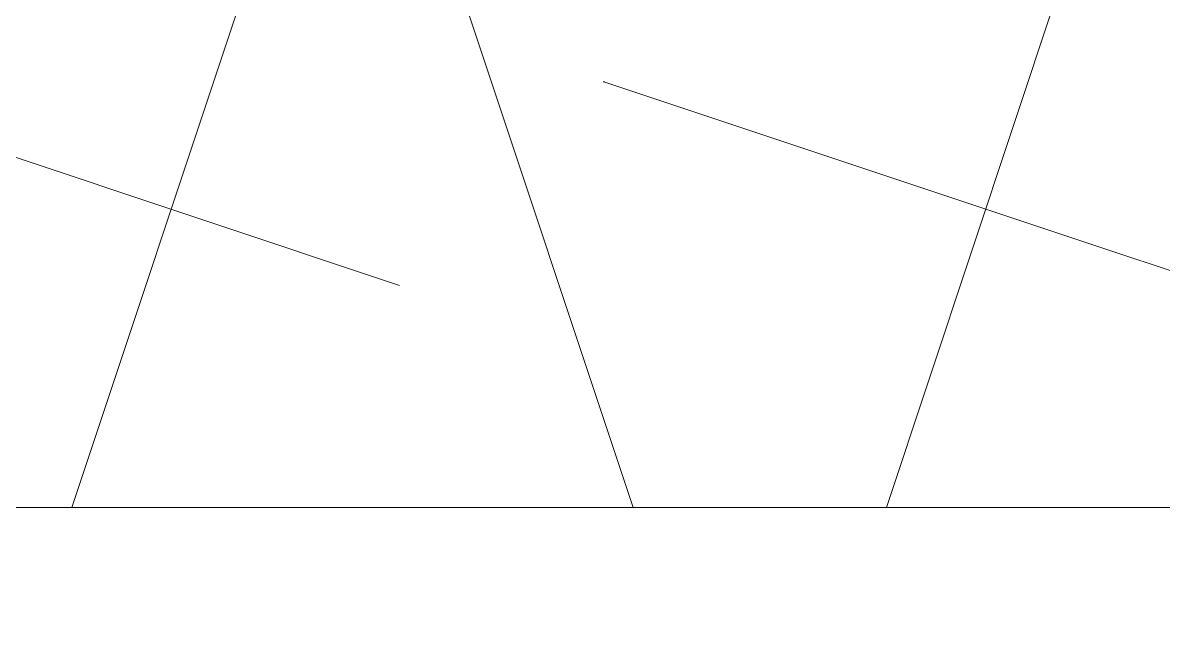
# Model space of a CAD drawing. Header units: inches. Extents: x -4169 to -1846, y 9706 to 12377.
# Drawn here: x -3276.174 to -3272.587, y 10451.676 to 10453.562 of the extents above; entities that cross this region are included whole.
import ezdxf

# ---------------------------------------------------------------- set-up
doc = ezdxf.new("R2010")
doc.units = ezdxf.units.IN
doc.header["$MEASUREMENT"] = 0
doc.layers.add('A-WALL', color=113, linetype='Continuous', lineweight=18)
doc.layers.add('A-WALL-PATT-4', color=111, linetype='Continuous', lineweight=9)
pattern_1 = [(161.57, (0.32, 0.32), (-2.560496185, -0.000537386), [0, -18.214, 2.022, 0]), (18.43, (-0.32, 0.32), (-2.560496185, 0.000537386), [0, -18.214, 2.022, 0]), (108.43, (0.32, 0.32), (1.27922091, -6.400876726), [6.07, -14.166]), (71.57, (-0.32, 0.32), (1.27922091, 6.400876726), [6.07, -14.166])]

msp = doc.modelspace()

# ---------------------------------------------------------------- hatches: boundary and pattern name
at = {"layer": 'A-WALL-PATT-4'}
h = msp.add_hatch(dxfattribs=at)
h.set_pattern_fill('FP_2', color=256, style=0, pattern_type=2)
h.set_pattern_definition(pattern_1)
h.paths.add_polyline_path([(-3268.5487, 10452.0394), (-3267.2987, 10452.0394), (-3267.2987, 10475.5394), (-3272.7987, 10475.5394), (-3272.7987, 10452.0394)], flags=0)
h = msp.add_hatch(dxfattribs=at)
h.set_pattern_fill('FP_2', color=256, style=0, pattern_type=2)
h.set_pattern_definition(pattern_1)
h.paths.add_polyline_path([(-3402.0487, 10452.0394), (-3272.7987, 10452.0394), (-3272.7987, 10457.5394), (-3402.6737, 10457.5394), (-3402.6737, 10452.0394)], flags=0)
h = msp.add_hatch(dxfattribs=at)
h.set_pattern_fill('FP_26', color=256, style=0, pattern_type=2)
h.set_pattern_definition([(45, (0, 0), (-6.335677, 6.335677), []), (45, (0, 9.6), (-6.335677, 6.335677), [])])
h.paths.add_polyline_path([(-3268.5487, 10451.5394), (-3267.2987, 10451.5394), (-3267.2987, 10452.0394), (-3408.1737, 10452.0394), (-3408.173, 10451.5394), (-3269.5703, 10451.5394)], flags=0)

# ---------------------------------------------------------------- linework, layer by layer
at = {"layer": 'A-WALL'}
msp.add_line((-3267.2987, 10452.0394), (-3408.1737, 10452.0394), dxfattribs=at)

doc.saveas('drawing.dxf')
